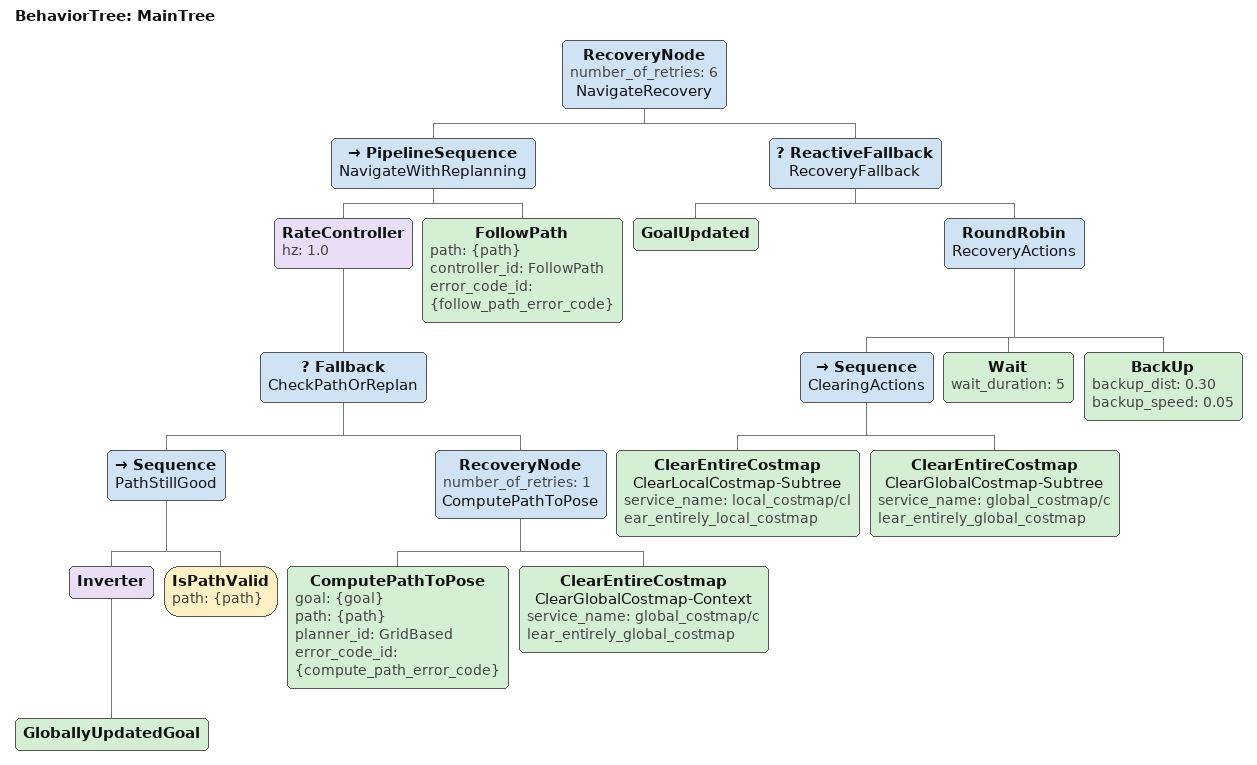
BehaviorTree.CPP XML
<root main_tree_to_execute="MainTree">
  <BehaviorTree ID="MainTree">
    <RecoveryNode number_of_retries="6" name="NavigateRecovery">
      <PipelineSequence name="NavigateWithReplanning">
        <RateController hz="1.0">
          <Fallback name="CheckPathOrReplan">
            <Sequence name="PathStillGood">
              <Inverter>
                <GloballyUpdatedGoal/>
              </Inverter>
              <IsPathValid path="{path}"/>
            </Sequence>
            <RecoveryNode number_of_retries="1" name="ComputePathToPose">
              <ComputePathToPose goal="{goal}" path="{path}" planner_id="GridBased" error_code_id="{compute_path_error_code}"/>
              <ClearEntireCostmap name="ClearGlobalCostmap-Context" service_name="global_costmap/clear_entirely_global_costmap"/>
            </RecoveryNode>
          </Fallback>
        </RateController>
        <FollowPath path="{path}" controller_id="FollowPath" error_code_id="{follow_path_error_code}"/>
      </PipelineSequence>
      <ReactiveFallback name="RecoveryFallback">
        <GoalUpdated/>
        <RoundRobin name="RecoveryActions">
          <Sequence name="ClearingActions">
            <ClearEntireCostmap name="ClearLocalCostmap-Subtree" service_name="local_costmap/clear_entirely_local_costmap"/>
            <ClearEntireCostmap name="ClearGlobalCostmap-Subtree" service_name="global_costmap/clear_entirely_global_costmap"/>
          </Sequence>
          <Wait wait_duration="5"/>
          <BackUp backup_dist="0.30" backup_speed="0.05"/>
        </RoundRobin>
      </ReactiveFallback>
    </RecoveryNode>
  </BehaviorTree>
</root>
